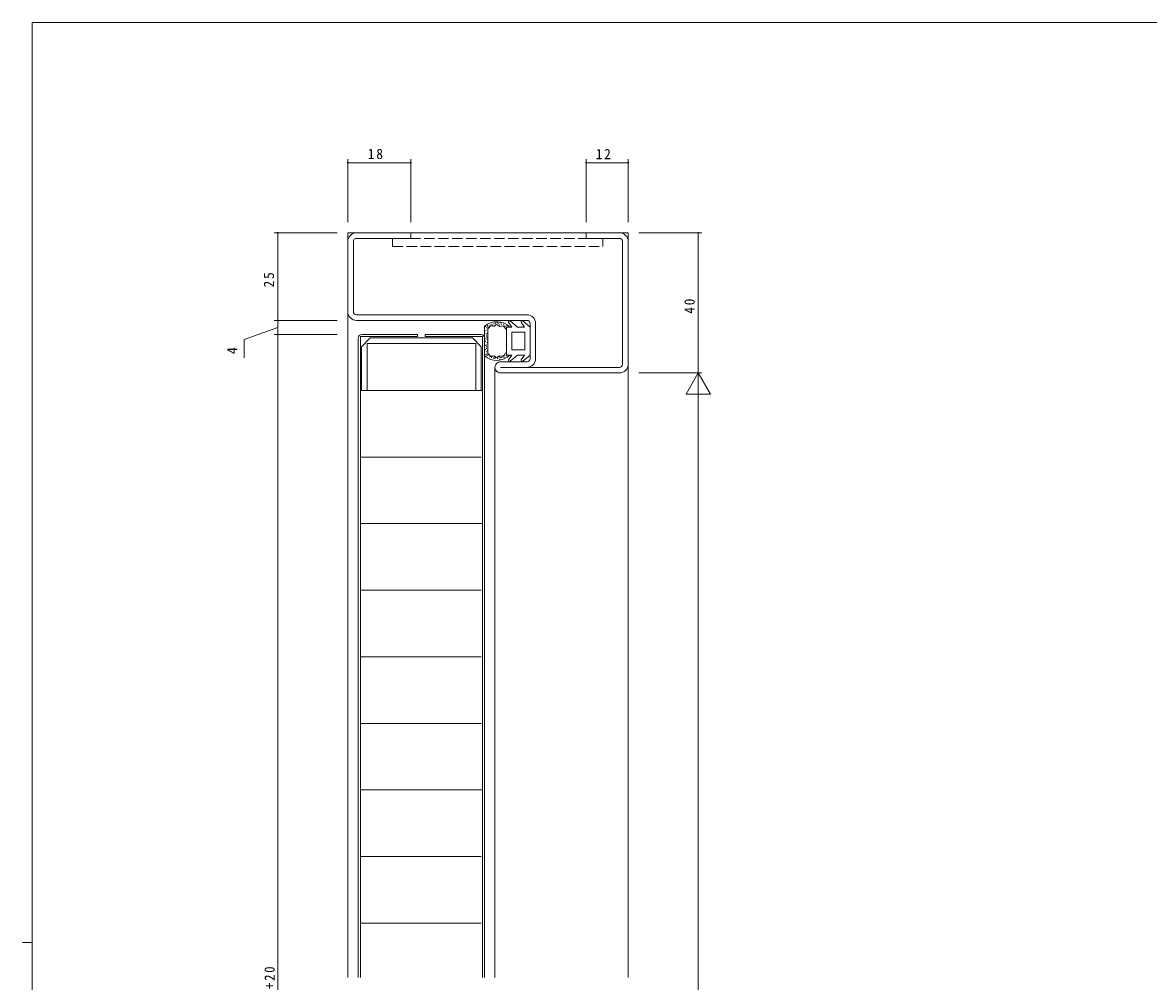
# Model space of a CAD drawing. Units: millimetres on the paper. Extents: x -420 to 373, y -297 to 267.
# Drawn here: x -420.5 to -99.3, y -9.2 to 264.4 of the extents above; entities that cross this region are included whole.
import ezdxf
from ezdxf.enums import TextEntityAlignment as Align

# ---------------------------------------------------------------- set-up
doc = ezdxf.new("R2010")
doc.units = ezdxf.units.MM
doc.linetypes.add('DASHED3', pattern=[4, 3, -1])
for name, color, linetype, lineweight in [('0-1_USER1', 7, 'Continuous', 9), ('0-3_YKK_11', 7, 'Continuous', 9), ('0-4_YKK_12', 2, 'Continuous', 9), ('0-6_YKK_13', 4, 'Continuous', 9), ('0-7_YKK_D', 6, 'Continuous', 9)]:
    doc.layers.add(name, color=color, linetype=linetype, lineweight=lineweight)
doc.styles.add('ＭＳ ゴシック', font='')
doc.styles.get('ＭＳ ゴシック').set_extended_font_data('MS Gothic')

msp = doc.modelspace()

# ---------------------------------------------------------------- linework, layer by layer
at = {"layer": '0-1_USER1'}
for p, q in [((-417.7, -260.6), (-417.7, 264.4)), ((352.3, 264.4), (-417.7, 264.4)), ((-420.5, 1.9), (-417.7, 1.9))]:
    msp.add_line(p, q, dxfattribs=at)
at = {"layer": '0-3_YKK_11'}
for p, q in [((-325.2, 204.4), (-309.7, 204.4)), ((-309.7, 202.8), (-325.2, 202.8)), ((-309.7, 204.4), (-309.7, 202.8)), ((-259.7, 204.4), (-250.2, 204.4)), ((-259.7, 202.8), (-259.7, 204.4)), ((-250.2, 202.8), (-259.7, 202.8)), ((-327.7, 181.9), (-327.7, 201.9)), ((-326.1, 201.9), (-326.1, 181.9)), ((-249.3, 166.9), (-249.3, 201.9)), ((-247.7, 201.9), (-247.7, 166.9)), ((-325.2, 181), (-276.6, 181)), ((-276.6, 179.4), (-325.2, 179.4)), ((-275.7, 168.5), (-275.7, 178.5)), ((-274.1, 178.5), (-274.1, 168.5)), ((-284.1, 167.6), (-276.6, 167.6)), ((-284.1, 166), (-250.2, 166)), ((-250.2, 164.4), (-284.1, 164.4))]:
    msp.add_line(p, q, dxfattribs=at)
msp.add_lwpolyline([(-322.2, 172.8), (-291.2, 172.8), (-291.2, 159.4), (-289.6, 159.4), (-289.6, 171.9), (-292.1, 174.4), (-321.3, 174.4), (-323.8, 171.9), (-323.8, 159.4), (-322.2, 159.4)], close=True, dxfattribs=at)
for centre, radius, start, end in [((-325.2, 201.9), 2.5, 89.99997, 180.00002), ((-325.2, 201.9), 0.9, 89.99997, 180.00002), ((-250.2, 201.9), 2.5, 359.99998, 89.99997), ((-250.2, 201.9), 0.9, 359.99998, 89.99997), ((-325.2, 181.9), 2.5, 179.99966, 270), ((-325.2, 181.9), 0.9, 180.00002, 270), ((-276.6, 178.5), 2.5, 359.99998, 89.99997), ((-276.6, 178.5), 0.9, 359.99998, 89.99997), ((-284.1, 166), 1.6, 89.99945, 270), ((-276.6, 168.5), 2.5, 270, 359.99998), ((-276.6, 168.5), 0.9, 270.00098, 359.99998), ((-250.2, 166.9), 2.5, 270, 359.99998), ((-250.2, 166.9), 0.9, 270, 359.99998)]:
    msp.add_arc(centre, radius, start, end, dxfattribs=at)
at = {"layer": '0-4_YKK_12'}
for p, q in [((-327.7, 204.4), (-247.7, 204.4)), ((-327.7, 204.396), (-327.7, -8.1)), ((-247.7, 204.4), (-247.7, -8.1)), ((-285.7, 166), (-285.7, -8.1))]:
    msp.add_line(p, q, dxfattribs=at)
at = {"layer": '0-6_YKK_13', "linetype": 'DASHED3'}
for p, q in [((-314.95, 202.8), (-314.95, 200.5)), ((-254.95, 202.8), (-314.95, 202.8)), ((-254.95, 200.5), (-254.95, 202.8)), ((-314.95, 200.5), (-254.95, 200.5))]:
    msp.add_line(p, q, dxfattribs=at)
at = {"layer": '0-6_YKK_13'}
for p, q in [((-288.7, 177.743), (-288.7, 169.257)), ((-288.666, 177.104), (-288.666, 177.304)), ((-288.404, 177.534), (-288.404, 177.734)), ((-288.006, 177.228), (-288.006, 177.428)), ((-287.903, 177.414), (-287.903, 177.615)), ((-287.795, 177.832), (-287.795, 178.032)), ((-287.413, 177.258), (-287.7, 177.019)), ((-287.7, 169.981), (-287.7, 177.019)), ((-287.557, 177.295), (-287.557, 177.495)), ((-287.212, 177.612), (-287.413, 177.258)), ((-287.318, 177.701), (-287.318, 177.901)), ((-286.984, 177.848), (-287.212, 177.612)), ((-286.648, 177.823), (-286.984, 177.848)), ((-286.782, 178.106), (-286.782, 178.306)), ((-286.254, 177.718), (-286.648, 177.823)), ((-286.4, 177.892), (-286.4, 178.092)), ((-285.879, 177.776), (-286.254, 177.718)), ((-286.066, 178.309), (-286.066, 178.509)), ((-285.551, 178.016), (-285.879, 177.776)), ((-285.648, 178.333), (-285.648, 178.533)), ((-285.25, 178.195), (-285.551, 178.016)), ((-285.505, 178.631), (-285.505, 178.831)), ((-284.95, 178.102), (-285.25, 178.195)), ((-284.968, 178.667), (-284.968, 178.867)), ((-284.632, 177.855), (-284.95, 178.102)), ((-284.825, 178.464), (-284.825, 178.664)), ((-284.279, 177.704), (-284.632, 177.855)), ((-284.324, 178.059), (-284.324, 178.259)), ((-283.894, 177.761), (-284.279, 177.704)), ((-284.217, 178.619), (-284.217, 178.819)), ((-283.528, 177.847), (-283.894, 177.761)), ((-283.803, 178.262), (-283.803, 178.462)), ((-283.23, 177.76), (-283.528, 177.847)), ((-283.24, 178.203), (-283.24, 178.403)), ((-283.002, 177.469), (-283.23, 177.76)), ((-283.064, 177.722), (-283.064, 177.922)), ((-282.811, 177.075), (-283.002, 177.469)), ((-282.736, 177.429), (-282.736, 177.629)), ((-280.919, 177.5), (-282.4, 177.5)), ((-282.4, 177.5), (-282.4, 173.5)), ((-282.36, 177.781), (-282.36, 177.981)), ((-280.919, 177.5), (-281.821, 178.848)), ((-279.3, 177.5), (-281.379, 179.244)), ((-277.319, 177.5), (-279.3, 177.5)), ((-277.319, 177.5), (-278.221, 178.848)), ((-275.7, 177.5), (-277.779, 179.244)), ((-275.7, 177.5), (-275.7, 169.5)), ((-324.7, 174.4), (-324.7, -8.1)), ((-324.1, 174.8), (-324.1, -8.1)), ((-323.7, 175.4), (-307.8, 175.4)), ((-289.7, 175.4), (-305.6, 175.4)), ((-289.3, 174.8), (-289.3, -8.1)), ((-288.7, 174.4), (-288.7, -8.1)), ((-288.381, 173.367), (-288.381, 173.567)), ((-288.309, 174.1), (-288.309, 174.3)), ((-288.292, 176.424), (-288.292, 176.624)), ((-288.22, 175.512), (-288.22, 175.712)), ((-288.166, 174.922), (-288.166, 175.122)), ((-288.023, 174.493), (-288.023, 174.693)), ((-287.97, 173.814), (-287.97, 174.014)), ((-287.827, 175.584), (-287.827, 175.784)), ((-282.4, 169.5), (-282.4, 173.5)), ((-277.2, 176), (-280.9, 176)), ((-280.9, 171), (-280.9, 176)), ((-277.2, 171), (-277.2, 176)), ((-288.399, 171.026), (-288.399, 171.226)), ((-288.345, 172.099), (-288.345, 172.298)), ((-288.202, 172.367), (-288.202, 172.567)), ((-288.202, 170.293), (-288.202, 170.493)), ((-288.131, 171.294), (-288.131, 171.494)), ((-288.113, 171.741), (-288.113, 171.941)), ((-287.97, 173.028), (-287.97, 173.228)), ((-287.916, 170.579), (-287.916, 170.779)), ((-277.2, 171), (-280.9, 171)), ((-288.547, 169.518), (-288.547, 169.718)), ((-287.998, 169.613), (-287.998, 169.813)), ((-287.915, 169.267), (-287.915, 169.467)), ((-287.7, 169.981), (-287.413, 169.742)), ((-287.617, 169.458), (-287.617, 169.658)), ((-287.413, 169.742), (-287.212, 169.388)), ((-287.212, 169.388), (-286.984, 169.152)), ((-287.175, 168.933), (-287.175, 169.133)), ((-286.984, 169.152), (-286.648, 169.177)), ((-286.71, 168.993), (-286.71, 169.193)), ((-286.698, 168.719), (-286.698, 168.918)), ((-286.648, 169.177), (-286.254, 169.282)), ((-286.471, 168.957), (-286.471, 169.157)), ((-286.254, 169.282), (-285.879, 169.224)), ((-286.102, 168.551), (-286.102, 168.752)), ((-285.97, 168.826), (-285.97, 169.026)), ((-285.879, 169.224), (-285.551, 168.984)), ((-285.708, 168.42), (-285.708, 168.62)), ((-285.551, 168.984), (-285.25, 168.806)), ((-285.517, 168.623), (-285.517, 168.823)), ((-285.25, 168.806), (-284.95, 168.898)), ((-284.95, 168.898), (-284.632, 169.145)), ((-284.945, 168.408), (-284.945, 168.608)), ((-284.921, 168.587), (-284.921, 168.787)), ((-284.632, 169.145), (-284.279, 169.296)), ((-284.396, 168.981), (-284.396, 169.181)), ((-284.312, 168.217), (-284.312, 168.418)), ((-284.279, 169.296), (-283.894, 169.239)), ((-284.229, 168.754), (-284.229, 168.954)), ((-283.897, 168.749), (-283.897, 168.949)), ((-283.894, 169.239), (-283.528, 169.153)), ((-283.528, 169.153), (-283.23, 169.24)), ((-283.475, 168.796), (-283.475, 168.996)), ((-283.23, 169.24), (-283.002, 169.531)), ((-283.088, 168.855), (-283.088, 169.055)), ((-283.002, 169.531), (-282.811, 169.925)), ((-282.466, 169.183), (-282.466, 169.383)), ((-280.919, 169.5), (-282.4, 169.5)), ((-280.919, 169.5), (-281.821, 168.152)), ((-279.3, 169.5), (-281.379, 167.756)), ((-277.319, 169.5), (-279.3, 169.5)), ((-277.319, 169.5), (-278.221, 168.152)), ((-275.7, 169.5), (-277.779, 167.756)), ((-324.1, 159.4), (-289.3, 159.4)), ((-324.1, 140.4), (-289.6, 140.4)), ((-324.1, 121.4), (-289.3, 121.4)), ((-324.1, 102.4), (-289.6, 102.4)), ((-324.1, 83.4), (-289.6, 83.4)), ((-324.1, 64.4), (-289.6, 64.4)), ((-324.1, 45.4), (-289.3, 45.4)), ((-324.1, 26.4), (-289.6, 26.4)), ((-324.1, 7.4), (-289.6, 7.4))]:
    msp.add_line(p, q, dxfattribs=at)
for points in [[(-307.8, 175.4), (-307.8, 174.8), (-324.1, 174.8)], [(-305.6, 175.4), (-305.6, 174.8), (-289.3, 174.8)]]:
    msp.add_lwpolyline(points, dxfattribs=at)
for centre, radius, start, end in [((-285.2, 173.5), 5.5, 46.65823, 129.51962), ((-285.2, 173.5), 4.3, 49.3705, 56.24989), ((-281.571, 179.015), 0.3, 49.99756, 213.78885), ((-277.971, 179.015), 0.3, 49.99756, 213.78885), ((-323.7, 174.4), 1, 90, 180), ((-289.7, 174.4), 1, 0, 90), ((-285.2, 173.5), 5.5, 230.48035, 313.34175), ((-285.2, 173.5), 4.3, 303.74989, 310.62927), ((-281.571, 167.986), 0.3, 146.21114, 310.00243), ((-277.971, 167.986), 0.3, 146.21114, 310.00243)]:
    msp.add_arc(centre, radius, start, end, dxfattribs=at)
at = {"layer": '0-7_YKK_D'}
for p, q in [((-327.7, 207.4), (-327.7, 225.4)), ((-309.7, 207.4), (-309.7, 225.4)), ((-259.7, 207.4), (-259.7, 225.4)), ((-247.7, 207.4), (-247.7, 225.4)), ((-327.7, 224.4), (-309.7, 224.4)), ((-259.7, 224.4), (-247.7, 224.4)), ((-330.7, 204.4), (-348.7, 204.4)), ((-347.7, 204.4), (-347.7, 179.4)), ((-244.7, 204.4), (-226.7, 204.4)), ((-227.7, 204.4), (-227.7, 164.4)), ((-347.7, 177.4), (-357.299, 173.925)), ((-330.7, 179.4), (-348.7, 179.4)), ((-330.7, 179.4), (-348.7, 179.4)), ((-347.7, 179.4), (-347.7, 175.4)), ((-357.299, 173.925), (-357.299, 168.725)), ((-330.7, 175.4), (-348.7, 175.4)), ((-330.7, 175.4), (-348.7, 175.4)), ((-347.7, 175.4), (-347.7, -194.6)), ((-244.7, 164.4), (-226.7, 164.4)), ((-244.7, 164.4), (-226.7, 164.4)), ((-227.7, 164.4), (-231.2, 158.338)), ((-227.7, 164.4), (-227.7, 152.276)), ((-227.7, 164.4), (-224.2, 158.338)), ((-231.2, 158.338), (-224.2, 158.338)), ((-227.7, 157.4), (-227.7, -178.6))]:
    msp.add_line(p, q, dxfattribs=at)
for centre, start, end in [((-327.7, 224.4), 0, 180), ((-327.7, 224.4), 180, 0), ((-309.7, 224.4), 0, 180), ((-309.7, 224.4), 180, 0), ((-259.7, 224.4), 0, 180), ((-259.7, 224.4), 180, 0), ((-247.7, 224.4), 0, 180), ((-247.7, 224.4), 180, 0), ((-347.7, 204.4), 90, 270), ((-347.7, 204.4), 270, 90), ((-227.7, 204.4), 90, 270), ((-227.7, 204.4), 270, 90), ((-347.7, 179.4), 90, 270), ((-347.7, 179.4), 90, 270), ((-347.7, 179.4), 270, 90), ((-347.7, 179.4), 270, 90), ((-347.7, 175.4), 90, 270), ((-347.7, 175.4), 90, 270), ((-347.7, 175.4), 270, 90), ((-347.7, 175.4), 270, 90)]:
    msp.add_arc(centre, 0.106, start, end, dxfattribs=at)

# ---------------------------------------------------------------- texts
at = {"layer": '0-7_YKK_D', "color": 7, "style": 'ＭＳ ゴシック'}
msp.add_text('4', height=2.933, rotation=90, dxfattribs=at).set_placement((-358.299, 169.778), align=Align.BOTTOM_LEFT)
at = {"layer": '0-7_YKK_D', "color": 7, "char_height": 2.933, "attachment_point": 7, "style": 'ＭＳ ゴシック'}
for s, insert in [('\\T1.27;\\W0.95;18', (-321.965, 225.4)), ('\\T1.27;\\W0.95;12', (-256.953, 225.4))]:
    msp.add_mtext(s, dxfattribs=dict(at, insert=insert))
at = {"layer": '0-7_YKK_D', "color": 7, "char_height": 2.933, "attachment_point": 7, "rotation": 90, "style": 'ＭＳ ゴシック'}
for s, insert in [('\\T1.27;\\W0.95;25', (-348.7, 188.818)), ('\\T1.27;\\W0.95;40', (-228.7, 181.306)), ('\\T1.28;\\W0.9;DH=H+20', (-348.5, -20.54))]:
    msp.add_mtext(s, dxfattribs=dict(at, insert=insert))

doc.saveas('drawing.dxf')
